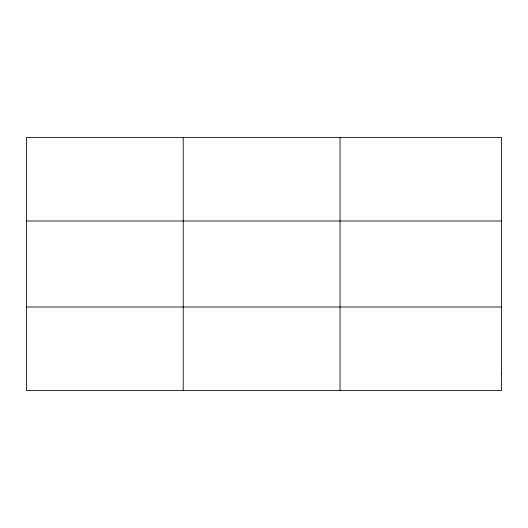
<?xml version="1.0" encoding="UTF-8"?>
<svg xmlns="http://www.w3.org/2000/svg" width="528" height="528" viewBox="0 0 528 528"><rect width="100%" height="100%" fill="white"/><g stroke="black" fill="none" stroke-linecap="round" stroke-linejoin="round"><path stroke-width="0.79" d="M183.216 137.537L183.216 390.463M340.032 137.537L340.032 390.463M26.4 221.001L501.6 221.001M26.4 306.999L501.6 306.999M501.6 373.771L501.6 390.463L26.4 390.463L26.4 137.537L501.6 137.537L501.6 373.771"/></g></svg>
